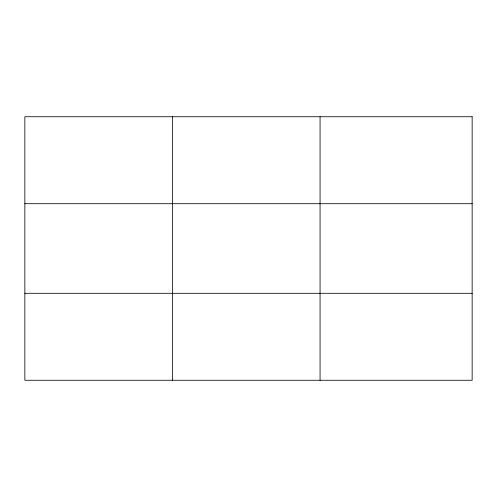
<?xml version="1.0" encoding="UTF-8"?>
<svg xmlns="http://www.w3.org/2000/svg" width="497" height="497" viewBox="0 0 497 497"><rect width="100%" height="100%" fill="white"/><g stroke="black" fill="none" stroke-linecap="round" stroke-linejoin="round"><path stroke-width="0.75" d="M172.459 116.733L172.459 380.267M320.068 116.733L320.068 380.267M24.85 203.702L472.15 203.702M24.85 293.298L472.15 293.298M472.15 116.733L472.15 380.267L24.85 380.267L24.85 116.733L472.15 116.733"/></g></svg>
